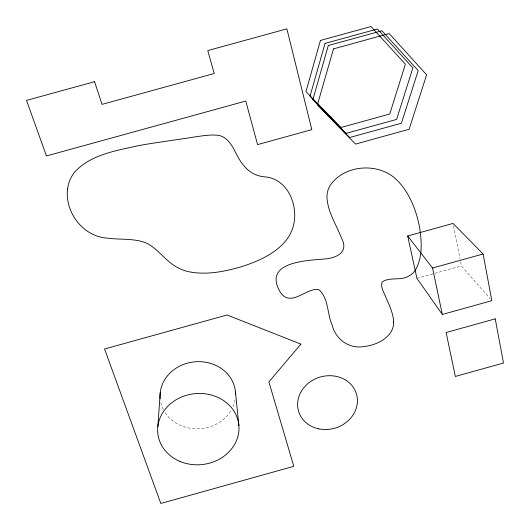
<?xml version="1.0" encoding="UTF-8"?>
<svg xmlns="http://www.w3.org/2000/svg" width="530" height="530" viewBox="0 0 530 530"><rect width="100%" height="100%" fill="white"/><g stroke="black" fill="none" stroke-linecap="round" stroke-linejoin="round"><path stroke-width="0.4" stroke-dasharray="2.65 1.99" d="M416.905 278.316L461.425 265.954L490.204 298.827M453.501 225.826L459.994 258.733M460.63 261.939L461.425 265.954M235.088 399.799A37.796 33.556 -5.3 0 1 232.995 406.715M230.716 411.055A37.796 33.556 -5.3 0 1 197.796 428.816A37.796 33.556 -5.3 0 1 164.883 412.32M163.28 409.505A37.796 33.556 -5.3 0 1 160.497 401.144"/><path stroke-width="0.79" d="M157.821 426.696L160.219 392.743M442.325 314.469L491.833 300.689L483.095 253.989L453.024 223.422L407.689 235.996L416.905 278.316L442.325 314.469L432.566 268.021L407.689 235.996M432.566 268.021L483.095 253.989M235.459 392.061L238.891 425.623M160.173 398.759A37.796 33.556 -5.3 0 1 196.093 361.718A37.796 33.556 -5.3 0 1 235.558 394.247M393.624 322.008C394.075 332.807 384.422 340.499 375.167 343.877A41.625 37.802 -24.1 0 1 363.938 346.547C349.601 349.21 335.762 339.591 332.37 325.572C326.997 314.078 328.845 298.257 318.755 289.539C305.896 287.598 291.003 307.93 280.31 292.269C263.019 262.867 303.452 260.74 322.452 259.163C335.106 258.613 349.687 253.154 341.419 237.904C336.212 224.303 327.288 211.523 326.957 196.517A22.293 21.067 -34 0 1 330.296 185.182C344.692 164.578 378.042 162.279 396.135 179.292C409.087 191.761 415.951 209.184 419.416 226.529C421.721 240.965 423.006 257.116 415.301 270.227A15.542 14.177 -31.2 0 1 408.431 276.209C400.335 280.966 389.464 276.673 381.984 282.066C380.282 287.83 384.575 293.342 386.416 298.582C389.729 306.042 393.293 313.714 393.624 322.008M67.542 188.978C64.806 212.643 83.343 236.844 107.63 238.142C119.409 239.772 131.606 238.368 143.1 241.879A30.084 27.885 7.1 0 1 148.195 244.032C158.921 250.014 165.724 261.045 176.543 266.948A41.963 39.836 -0.3 0 0 187.772 271.506C205.726 275.474 224.349 271.658 241.713 266.65C258.845 261.012 276.793 253.294 287.71 238.248A41.413 39.637 -12.8 0 0 293.401 225.687C298.562 206.144 288.393 180.001 266.398 177C249.073 176.225 240.832 163.797 234.127 149.533C230.477 142.815 225.038 135.495 216.677 135.17C208.714 134.574 200.81 136.097 192.966 137.217C174.701 140.119 156.33 142.384 138.131 145.724C116.262 150.613 91.544 154.475 75.287 171.375A36.822 34.602 19.3 0 0 68.476 184.228L67.542 188.978M320.425 40.446L305.976 91.577L340.909 127.498L389.755 114.023L405.37 64.196L371.007 26.533L320.425 40.446M325.042 43.414L310.004 96.294L346.07 133.368L396.592 119.422L412.877 67.946L377.426 29.011L325.042 43.414M328.302 45.52L312.852 99.62L349.707 137.502L401.415 123.232L418.177 70.596L381.964 30.76L328.302 45.52M333.509 48.873L317.384 104.927L355.504 144.094L409.087 129.293L426.617 74.816L389.199 33.556L333.509 48.873M300.934 344.116L268.876 381.878L293.799 466.314L160.822 503.467L104.562 348.998L227.078 314.992L300.934 344.116M495.232 318.855L446.121 332.529L455.343 376.452L503.5 363.024L495.232 318.855M94.565 81.699L26.5 100.395L46.455 155.946L245.768 101.058L257.573 144.611L311.819 129.645L286.882 28.858L207.786 50.588L214.226 73.518L102.032 104.37L94.565 81.699M179.889 461.372A40.73 35.636 -5.8 0 0 238.937 426.259A40.73 35.636 -5.8 0 0 176.119 399.759A40.73 35.636 -5.8 0 0 179.889 461.372M318.649 428.836A30.217 26.593 -17 0 0 356.69 394.804A30.217 26.593 -17 0 0 307.188 384.21A30.217 26.593 -17 0 0 318.649 428.836"/></g></svg>
